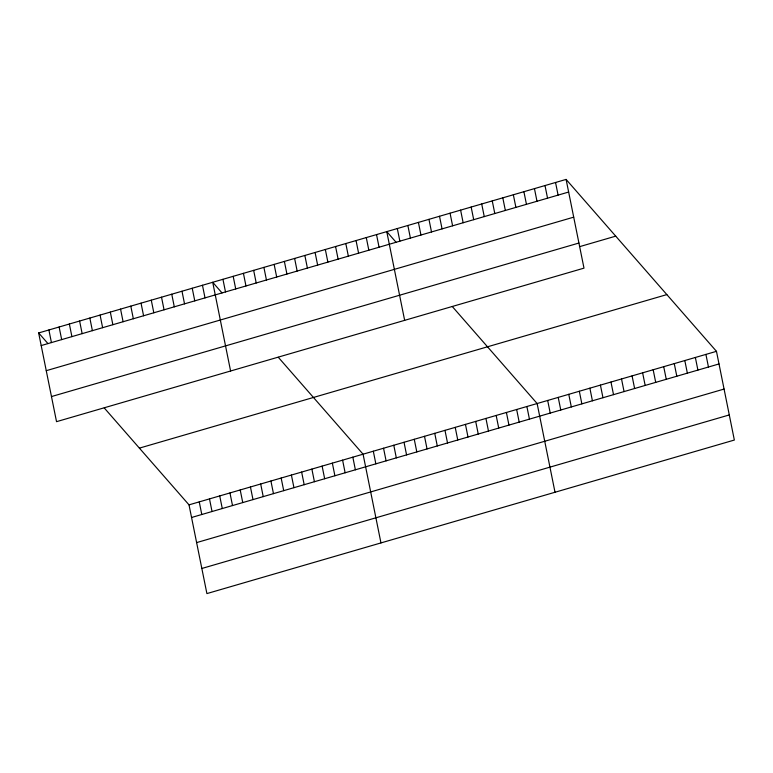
<?xml version="1.0" encoding="UTF-8"?>
<svg xmlns="http://www.w3.org/2000/svg" width="773" height="773" viewBox="0 0 773 773"><rect width="100%" height="100%" fill="white"/><g stroke="black" fill="none" stroke-linecap="round" stroke-linejoin="round"><path stroke-width="1.16" d="M566.097 179.413L583.992 268.144L56.535 421.671L38.65 332.95L566.097 179.413L716.465 351.329L734.35 440.05L206.903 593.587L189.008 504.856L104.249 407.941M41.191 345.57L568.648 192.042M46.254 370.682L573.711 217.155M51.472 396.559L578.929 243.031M579.847 246.587L615.714 236.152M139.391 448.127L666.838 294.6M189.008 504.856L716.465 351.329M191.559 517.485L719.006 363.948M196.622 542.598L724.069 389.061M201.84 568.474L729.287 414.937M396.066 242.258L386.761 231.62L404.656 320.341M452.36 306.61L537.129 403.525L555.014 492.256M222.015 292.919L212.71 282.28L230.596 371.011M278.299 357.281L363.068 454.195L380.963 542.917M38.65 332.95L47.955 343.589M705.913 354.401L708.455 367.02M695.362 357.464L697.903 370.093M684.81 360.537L687.361 373.156M674.269 363.61L676.81 376.229M663.717 366.682L666.258 379.301M653.166 369.755L655.707 382.374M642.614 372.818L645.165 385.447M632.072 375.891L634.614 388.51M621.521 378.963L624.062 391.582M610.97 382.036L613.52 394.655M600.418 385.099L602.969 397.728M555.545 182.486L558.096 195.105M589.876 388.172L592.418 400.801M545.004 185.559L547.545 198.178M579.325 391.244L581.866 403.864M534.452 188.631L536.993 201.251M568.773 394.317L571.324 406.936M523.901 191.704L526.452 204.323M558.222 397.39L560.773 410.009M513.349 194.767L515.9 207.396M547.68 400.453L550.221 413.082M502.808 197.84L505.349 210.459M492.256 200.912L494.797 213.532M526.886 406.511L529.437 419.13M481.705 203.985L484.256 216.604M516.654 409.487L519.195 422.106M471.153 207.048L473.704 219.677M506.412 412.473L508.953 425.092M460.611 210.121L463.153 222.75M496.169 415.449L498.72 428.068M450.06 213.193L452.601 225.813M485.937 418.425L488.478 431.054M439.508 216.266L442.059 228.885M475.695 421.411L478.245 434.03M428.957 219.339L431.508 231.958M465.452 424.387L468.003 437.016M418.415 222.402L420.956 235.031M455.22 427.372L457.761 439.992M407.864 225.474L410.405 238.103M444.977 430.348L447.528 442.977M397.312 228.547L399.863 241.166M434.745 433.334L437.286 445.953M424.503 436.31L427.044 448.929M376.528 234.596L379.07 247.225M414.26 439.296L416.811 451.915M366.286 237.582L368.837 250.201M404.028 442.272L406.569 454.891M356.053 240.558L358.595 253.177M393.786 445.248L396.327 457.877M345.811 243.543L348.352 256.163M383.543 448.234L386.094 460.853M335.569 246.519L338.12 259.139M373.311 451.21L375.852 463.839M325.336 249.495L327.878 262.124M315.094 252.481L317.635 265.1M352.836 457.172L355.377 469.8M304.852 255.457L307.403 268.086M342.594 460.157L345.135 472.776M294.619 258.443L297.161 271.062M332.351 463.133L334.902 475.753M284.377 261.419L286.928 274.048M322.119 466.119L324.66 478.738M274.144 264.405L276.686 277.024M311.877 469.095L314.418 481.714M263.902 267.381L266.443 280.01M301.634 472.071L304.185 484.7M253.66 270.366L256.211 282.986M291.402 475.057L293.943 487.676M243.427 273.342L245.969 285.962M281.159 478.033L283.71 490.662M233.185 276.328L235.726 288.947M270.917 481.019L273.468 493.638M222.943 279.304L225.494 291.923M260.685 483.995L263.226 496.624M250.442 486.98L252.993 499.6M202.468 285.266L205.019 297.885M240.21 489.956L242.751 502.576M192.226 288.242L194.777 300.871M229.968 492.942L232.509 505.561M181.993 291.228L184.534 303.847M219.725 495.918L222.276 508.537M171.751 294.204L174.302 306.833M209.493 498.894L212.034 511.523M161.518 297.19L164.06 309.809M199.25 501.88L201.792 514.499M151.276 300.166L153.817 312.785M141.034 303.151L143.585 315.771M130.801 306.127L133.343 318.747M120.559 309.103L123.1 321.732M110.317 312.089L112.868 324.708M100.084 315.065L102.625 327.694M89.842 318.051L92.393 330.67M79.609 321.027L82.151 333.656M69.367 324.013L71.908 336.632M59.125 326.989L61.676 339.608M48.892 329.974L51.433 342.594"/></g></svg>
